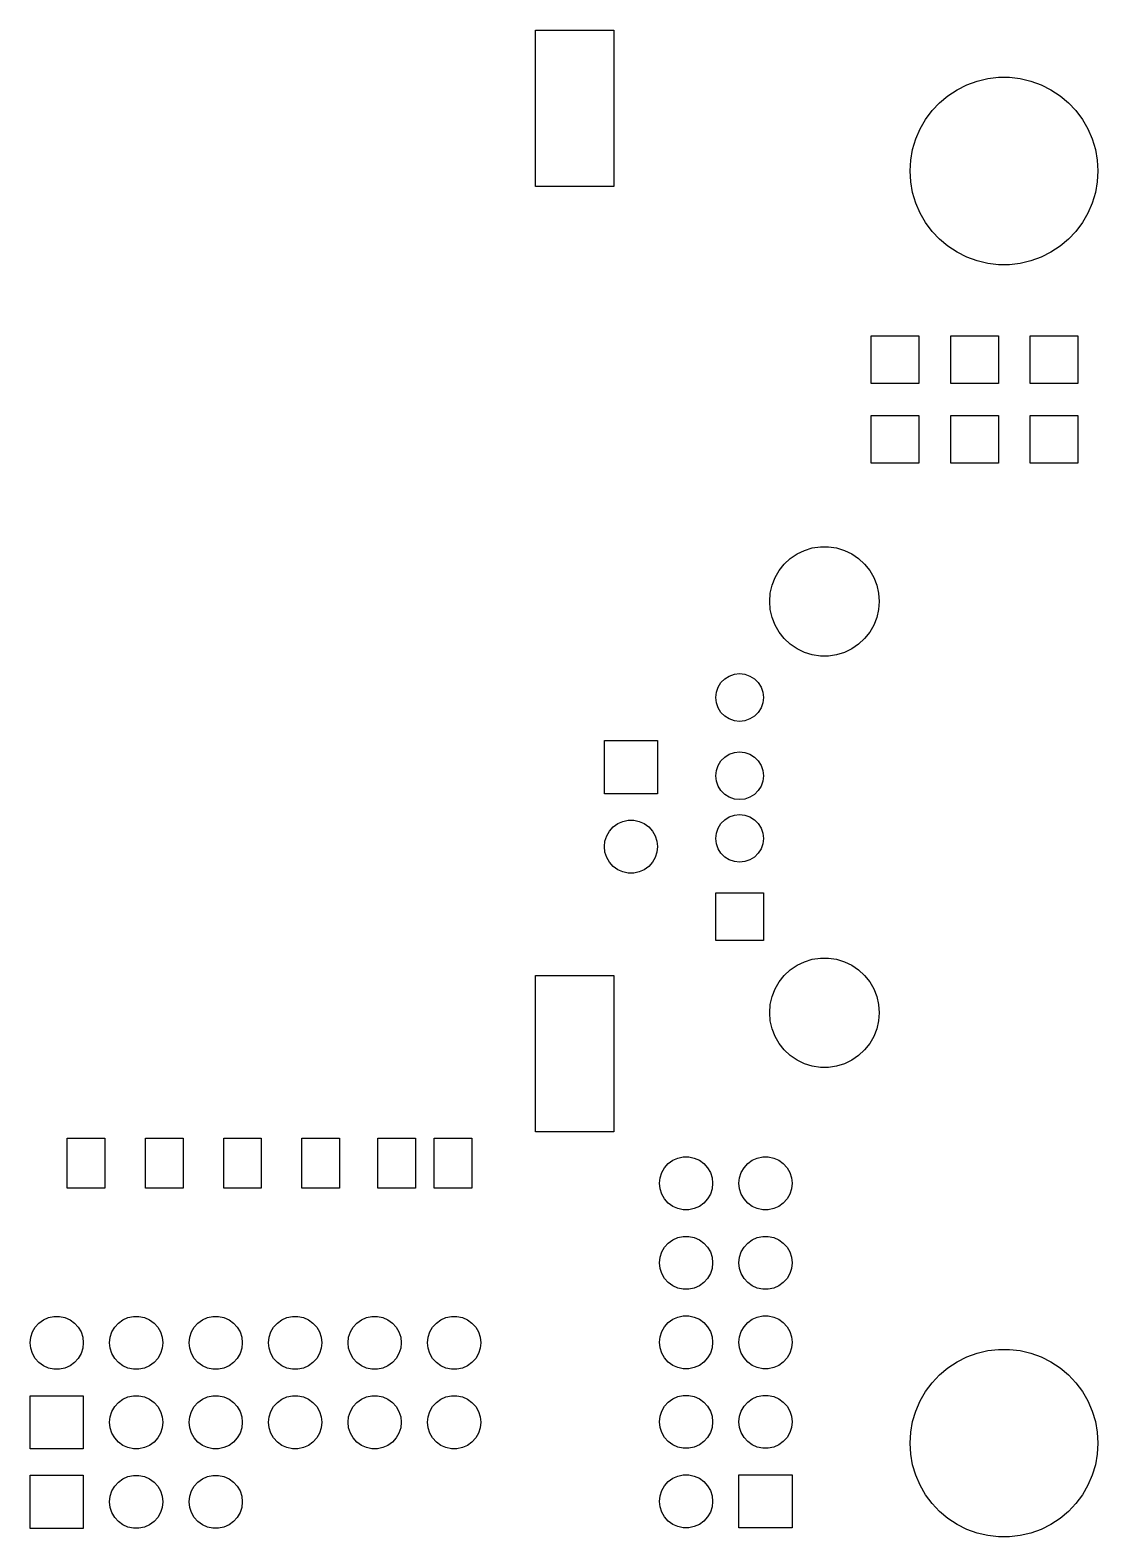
# Model space of a CAD drawing. Extents: x 0.28 to 2.92, y 0.28 to 2.18.
# Drawn here: x 1.575 to 2.918, y 0.282 to 2.177 of the extents above; entities that cross this region are included whole.
import ezdxf

# ---------------------------------------------------------------- set-up
doc = ezdxf.new("R2010")
doc.units = 0
doc.header["$MEASUREMENT"] = 0
doc.layers.add('BLACK', color=7, linetype='CONTINUOUS')

msp = doc.modelspace()

# ---------------------------------------------------------------- linework, layer by layer
at = {"layer": 'BLACK', "linetype": 'CONTINUOUS'}
for p, q in [((2.21066, 1.98031), (2.21066, 2.17717)), ((2.21066, 2.17717), (2.30909, 2.17717)), ((2.30909, 2.17717), (2.30909, 1.98031)), ((2.74094, 2.10229), (2.75322, 2.10845)), ((2.75322, 2.10845), (2.76613, 2.11315)), ((2.76613, 2.11315), (2.77949, 2.11632)), ((2.77949, 2.11632), (2.79313, 2.11791)), ((2.79313, 2.11791), (2.80687, 2.11791)), ((2.80687, 2.11791), (2.82051, 2.11632)), ((2.82051, 2.11632), (2.83387, 2.11315)), ((2.83387, 2.11315), (2.84678, 2.10845)), ((2.84678, 2.10845), (2.85906, 2.10229)), ((2.70952, 2.07592), (2.71895, 2.08591)), ((2.71895, 2.08591), (2.72947, 2.09474)), ((2.72947, 2.09474), (2.74094, 2.10229)), ((2.85906, 2.10229), (2.87053, 2.09474)), ((2.87053, 2.09474), (2.88105, 2.08591)), ((2.88105, 2.08591), (2.89048, 2.07592)), ((2.70132, 2.0649), (2.70952, 2.07592)), ((2.89048, 2.07592), (2.89868, 2.0649)), ((2.68901, 2.0404), (2.69445, 2.05301)), ((2.69445, 2.05301), (2.70132, 2.0649)), ((2.89868, 2.0649), (2.90555, 2.05301)), ((2.90555, 2.05301), (2.91099, 2.0404)), ((2.68507, 2.02724), (2.68901, 2.0404)), ((2.91099, 2.0404), (2.91493, 2.02724)), ((2.68189, 2), (2.68269, 2.01371)), ((2.68269, 2.01371), (2.68507, 2.02724)), ((2.91493, 2.02724), (2.91731, 2.01371)), ((2.91731, 2.01371), (2.91811, 2)), ((2.68269, 1.98629), (2.68189, 2)), ((2.91811, 2), (2.91731, 1.98629)), ((2.30909, 1.98031), (2.21066, 1.98031)), ((2.68507, 1.97276), (2.68269, 1.98629)), ((2.68901, 1.9596), (2.68507, 1.97276)), ((2.91493, 1.97276), (2.91099, 1.9596)), ((2.91731, 1.98629), (2.91493, 1.97276)), ((2.69445, 1.94699), (2.68901, 1.9596)), ((2.91099, 1.9596), (2.90555, 1.94699)), ((2.70132, 1.9351), (2.69445, 1.94699)), ((2.70952, 1.92408), (2.70132, 1.9351)), ((2.89868, 1.9351), (2.89048, 1.92408)), ((2.90555, 1.94699), (2.89868, 1.9351)), ((2.71895, 1.91409), (2.70952, 1.92408)), ((2.72947, 1.90526), (2.71895, 1.91409)), ((2.88105, 1.91409), (2.87053, 1.90526)), ((2.89048, 1.92408), (2.88105, 1.91409)), ((2.74094, 1.89771), (2.72947, 1.90526)), ((2.75322, 1.89155), (2.74094, 1.89771)), ((2.85906, 1.89771), (2.84678, 1.89155)), ((2.87053, 1.90526), (2.85906, 1.89771)), ((2.76613, 1.88685), (2.75322, 1.89155)), ((2.77949, 1.88368), (2.76613, 1.88685)), ((2.79313, 1.88209), (2.77949, 1.88368)), ((2.80687, 1.88209), (2.79313, 1.88209)), ((2.82051, 1.88368), (2.80687, 1.88209)), ((2.83387, 1.88685), (2.82051, 1.88368)), ((2.84678, 1.89155), (2.83387, 1.88685)), ((2.63299, 1.7326), (2.63299, 1.7926)), ((2.63299, 1.7926), (2.69299, 1.7926)), ((2.69299, 1.7926), (2.69299, 1.7326)), ((2.73299, 1.7326), (2.73299, 1.7926)), ((2.73299, 1.7926), (2.79299, 1.7926)), ((2.79299, 1.7926), (2.79299, 1.7326)), ((2.83299, 1.7326), (2.83299, 1.7926)), ((2.83299, 1.7926), (2.89299, 1.7926)), ((2.89299, 1.7926), (2.89299, 1.7326)), ((2.69299, 1.7326), (2.63299, 1.7326)), ((2.79299, 1.7326), (2.73299, 1.7326)), ((2.89299, 1.7326), (2.83299, 1.7326)), ((2.63299, 1.6326), (2.63299, 1.6926)), ((2.63299, 1.6926), (2.69299, 1.6926)), ((2.69299, 1.6926), (2.69299, 1.6326)), ((2.73299, 1.6326), (2.73299, 1.6926)), ((2.73299, 1.6926), (2.79299, 1.6926)), ((2.79299, 1.6926), (2.79299, 1.6326)), ((2.83299, 1.6326), (2.83299, 1.6926)), ((2.83299, 1.6926), (2.89299, 1.6926)), ((2.89299, 1.6926), (2.89299, 1.6326)), ((2.69299, 1.6326), (2.63299, 1.6326)), ((2.79299, 1.6326), (2.73299, 1.6326)), ((2.89299, 1.6326), (2.83299, 1.6326)), ((2.53116, 1.51253), (2.53967, 1.51833)), ((2.53967, 1.51833), (2.54894, 1.5228)), ((2.54894, 1.5228), (2.55878, 1.52583)), ((2.55878, 1.52583), (2.56897, 1.52737)), ((2.56897, 1.52737), (2.57926, 1.52737)), ((2.57926, 1.52737), (2.58945, 1.52583)), ((2.58945, 1.52583), (2.59929, 1.5228)), ((2.59929, 1.5228), (2.60856, 1.51833)), ((2.60856, 1.51833), (2.61707, 1.51253)), ((2.51204, 1.48856), (2.51719, 1.49747)), ((2.51719, 1.49747), (2.52361, 1.50552)), ((2.52361, 1.50552), (2.53116, 1.51253)), ((2.61707, 1.51253), (2.62462, 1.50552)), ((2.62462, 1.50552), (2.63104, 1.49747)), ((2.63104, 1.49747), (2.63619, 1.48856)), ((2.50599, 1.46893), (2.50828, 1.47897)), ((2.50828, 1.47897), (2.51204, 1.48856)), ((2.63619, 1.48856), (2.63995, 1.47897)), ((2.63995, 1.47897), (2.64224, 1.46893)), ((2.50522, 1.45866), (2.50599, 1.46893)), ((2.64224, 1.46893), (2.64301, 1.45866)), ((2.50599, 1.44839), (2.50522, 1.45866)), ((2.50828, 1.43835), (2.50599, 1.44839)), ((2.64224, 1.44839), (2.63995, 1.43835)), ((2.64301, 1.45866), (2.64224, 1.44839)), ((2.51204, 1.42877), (2.50828, 1.43835)), ((2.51719, 1.41985), (2.51204, 1.42877)), ((2.63619, 1.42877), (2.63104, 1.41985)), ((2.63995, 1.43835), (2.63619, 1.42877)), ((2.52361, 1.4118), (2.51719, 1.41985)), ((2.53116, 1.4048), (2.52361, 1.4118)), ((2.53967, 1.39899), (2.53116, 1.4048)), ((2.61707, 1.4048), (2.60856, 1.39899)), ((2.62462, 1.4118), (2.61707, 1.4048)), ((2.63104, 1.41985), (2.62462, 1.4118)), ((2.54894, 1.39453), (2.53967, 1.39899)), ((2.55878, 1.39149), (2.54894, 1.39453)), ((2.56897, 1.38996), (2.55878, 1.39149)), ((2.57926, 1.38996), (2.56897, 1.38996)), ((2.58945, 1.39149), (2.57926, 1.38996)), ((2.59929, 1.39453), (2.58945, 1.39149)), ((2.60856, 1.39899), (2.59929, 1.39453)), ((2.44872, 1.36125), (2.4544, 1.36482)), ((2.4544, 1.36482), (2.46075, 1.36704)), ((2.46075, 1.36704), (2.46742, 1.3678)), ((2.46742, 1.3678), (2.4741, 1.36704)), ((2.4741, 1.36704), (2.48044, 1.36482)), ((2.48044, 1.36482), (2.48613, 1.36125)), ((2.43817, 1.34447), (2.44039, 1.35081)), ((2.44039, 1.35081), (2.44397, 1.3565)), ((2.44397, 1.3565), (2.44872, 1.36125)), ((2.48613, 1.36125), (2.49088, 1.3565)), ((2.49088, 1.3565), (2.49445, 1.35081)), ((2.49445, 1.35081), (2.49667, 1.34447)), ((2.43742, 1.3378), (2.43817, 1.34447)), ((2.43817, 1.33112), (2.43742, 1.3378)), ((2.44039, 1.32478), (2.43817, 1.33112)), ((2.49667, 1.33112), (2.49445, 1.32478)), ((2.49667, 1.34447), (2.49742, 1.3378)), ((2.49742, 1.3378), (2.49667, 1.33112)), ((2.44397, 1.31909), (2.44039, 1.32478)), ((2.44872, 1.31434), (2.44397, 1.31909)), ((2.4544, 1.31077), (2.44872, 1.31434)), ((2.46075, 1.30855), (2.4544, 1.31077)), ((2.46742, 1.3078), (2.46075, 1.30855)), ((2.4741, 1.30855), (2.46742, 1.3078)), ((2.48044, 1.31077), (2.4741, 1.30855)), ((2.48613, 1.31434), (2.48044, 1.31077)), ((2.49088, 1.31909), (2.48613, 1.31434)), ((2.49445, 1.32478), (2.49088, 1.31909)), ((2.29724, 1.21673), (2.29724, 1.28366)), ((2.29724, 1.28366), (2.36417, 1.28366)), ((2.36417, 1.28366), (2.36417, 1.21673)), ((2.43817, 1.24605), (2.44039, 1.25239)), ((2.44039, 1.25239), (2.44397, 1.25807)), ((2.44397, 1.25807), (2.44872, 1.26283)), ((2.44872, 1.26283), (2.4544, 1.2664)), ((2.4544, 1.2664), (2.46075, 1.26862)), ((2.46075, 1.26862), (2.46742, 1.26937)), ((2.46742, 1.26937), (2.4741, 1.26862)), ((2.4741, 1.26862), (2.48044, 1.2664)), ((2.48044, 1.2664), (2.48613, 1.26283)), ((2.48613, 1.26283), (2.49088, 1.25807)), ((2.49088, 1.25807), (2.49445, 1.25239)), ((2.49445, 1.25239), (2.49667, 1.24605)), ((2.43742, 1.23937), (2.43817, 1.24605)), ((2.43817, 1.23269), (2.43742, 1.23937)), ((2.44039, 1.22635), (2.43817, 1.23269)), ((2.49667, 1.23269), (2.49445, 1.22635)), ((2.49667, 1.24605), (2.49742, 1.23937)), ((2.49742, 1.23937), (2.49667, 1.23269)), ((2.36417, 1.21673), (2.29724, 1.21673)), ((2.44397, 1.22067), (2.44039, 1.22635)), ((2.44872, 1.21592), (2.44397, 1.22067)), ((2.4544, 1.21234), (2.44872, 1.21592)), ((2.48613, 1.21592), (2.48044, 1.21234)), ((2.49088, 1.22067), (2.48613, 1.21592)), ((2.49445, 1.22635), (2.49088, 1.22067)), ((2.46075, 1.21012), (2.4544, 1.21234)), ((2.46742, 1.20937), (2.46075, 1.21012)), ((2.4741, 1.21012), (2.46742, 1.20937)), ((2.48044, 1.21234), (2.4741, 1.21012)), ((2.30364, 1.16987), (2.30832, 1.17507)), ((2.30832, 1.17507), (2.31398, 1.17918)), ((2.31398, 1.17918), (2.32037, 1.18202)), ((2.32037, 1.18202), (2.32721, 1.18348)), ((2.32721, 1.18348), (2.33421, 1.18348)), ((2.33421, 1.18348), (2.34105, 1.18202)), ((2.34105, 1.18202), (2.34744, 1.17918)), ((2.34744, 1.17918), (2.3531, 1.17507)), ((2.3531, 1.17507), (2.35778, 1.16987)), ((2.44039, 1.17365), (2.44397, 1.17933)), ((2.44397, 1.17933), (2.44872, 1.18408)), ((2.44872, 1.18408), (2.4544, 1.18766)), ((2.4544, 1.18766), (2.46075, 1.18988)), ((2.46075, 1.18988), (2.46742, 1.19063)), ((2.46742, 1.19063), (2.4741, 1.18988)), ((2.4741, 1.18988), (2.48044, 1.18766)), ((2.48044, 1.18766), (2.48613, 1.18408)), ((2.48613, 1.18408), (2.49088, 1.17933)), ((2.49088, 1.17933), (2.49445, 1.17365)), ((2.29724, 1.1502), (2.29798, 1.15715)), ((2.29798, 1.15715), (2.30014, 1.16381)), ((2.30014, 1.16381), (2.30364, 1.16987)), ((2.35778, 1.16987), (2.36128, 1.16381)), ((2.36128, 1.16381), (2.36344, 1.15715)), ((2.36344, 1.15715), (2.36417, 1.1502)), ((2.43742, 1.16063), (2.43817, 1.16731)), ((2.43817, 1.15395), (2.43742, 1.16063)), ((2.43817, 1.16731), (2.44039, 1.17365)), ((2.49445, 1.17365), (2.49667, 1.16731)), ((2.49667, 1.16731), (2.49742, 1.16063)), ((2.49742, 1.16063), (2.49667, 1.15395)), ((2.29798, 1.14324), (2.29724, 1.1502)), ((2.30014, 1.13659), (2.29798, 1.14324)), ((2.36344, 1.14324), (2.36128, 1.13659)), ((2.36417, 1.1502), (2.36344, 1.14324)), ((2.44039, 1.14761), (2.43817, 1.15395)), ((2.44397, 1.14193), (2.44039, 1.14761)), ((2.44872, 1.13718), (2.44397, 1.14193)), ((2.4544, 1.1336), (2.44872, 1.13718)), ((2.48613, 1.13718), (2.48044, 1.1336)), ((2.49088, 1.14193), (2.48613, 1.13718)), ((2.49445, 1.14761), (2.49088, 1.14193)), ((2.49667, 1.15395), (2.49445, 1.14761)), ((2.30364, 1.13053), (2.30014, 1.13659)), ((2.30832, 1.12533), (2.30364, 1.13053)), ((2.31398, 1.12122), (2.30832, 1.12533)), ((2.32037, 1.11837), (2.31398, 1.12122)), ((2.32721, 1.11692), (2.32037, 1.11837)), ((2.34105, 1.11837), (2.33421, 1.11692)), ((2.34744, 1.12122), (2.34105, 1.11837)), ((2.3531, 1.12533), (2.34744, 1.12122)), ((2.35778, 1.13053), (2.3531, 1.12533)), ((2.36128, 1.13659), (2.35778, 1.13053)), ((2.46075, 1.13138), (2.4544, 1.1336)), ((2.46742, 1.13063), (2.46075, 1.13138)), ((2.4741, 1.13138), (2.46742, 1.13063)), ((2.48044, 1.1336), (2.4741, 1.13138)), ((2.33421, 1.11692), (2.32721, 1.11692)), ((2.43742, 1.0322), (2.43742, 1.0922)), ((2.43742, 1.0922), (2.49742, 1.0922)), ((2.49742, 1.0922), (2.49742, 1.0322)), ((2.49742, 1.0322), (2.43742, 1.0322)), ((2.53967, 1.00101), (2.54894, 1.00547)), ((2.54894, 1.00547), (2.55878, 1.00851)), ((2.55878, 1.00851), (2.56897, 1.01004)), ((2.56897, 1.01004), (2.57926, 1.01004)), ((2.57926, 1.01004), (2.58945, 1.00851)), ((2.58945, 1.00851), (2.59929, 1.00547)), ((2.59929, 1.00547), (2.60856, 1.00101)), ((2.21066, 0.791339), (2.21066, 0.988189)), ((2.21066, 0.988189), (2.30909, 0.988189)), ((2.30909, 0.988189), (2.30909, 0.791339)), ((2.51719, 0.98015), (2.52361, 0.988201)), ((2.52361, 0.988201), (2.53116, 0.995205)), ((2.53116, 0.995205), (2.53967, 1.00101)), ((2.60856, 1.00101), (2.61707, 0.995205)), ((2.61707, 0.995205), (2.62462, 0.988201)), ((2.62462, 0.988201), (2.63104, 0.98015)), ((2.50828, 0.961647), (2.51204, 0.971232)), ((2.51204, 0.971232), (2.51719, 0.98015)), ((2.63104, 0.98015), (2.63619, 0.971232)), ((2.63619, 0.971232), (2.63995, 0.961647)), ((2.50522, 0.941339), (2.50599, 0.951607)), ((2.50599, 0.951607), (2.50828, 0.961647)), ((2.63995, 0.961647), (2.64224, 0.951607)), ((2.64224, 0.951607), (2.64301, 0.941339)), ((2.50599, 0.93107), (2.50522, 0.941339)), ((2.50828, 0.921031), (2.50599, 0.93107)), ((2.64224, 0.93107), (2.63995, 0.921031)), ((2.64301, 0.941339), (2.64224, 0.93107)), ((2.51204, 0.911445), (2.50828, 0.921031)), ((2.51719, 0.902527), (2.51204, 0.911445)), ((2.63619, 0.911445), (2.63104, 0.902527)), ((2.63995, 0.921031), (2.63619, 0.911445)), ((2.52361, 0.894476), (2.51719, 0.902527)), ((2.53116, 0.887472), (2.52361, 0.894476)), ((2.62462, 0.894476), (2.61707, 0.887472)), ((2.63104, 0.902527), (2.62462, 0.894476)), ((2.53967, 0.881672), (2.53116, 0.887472)), ((2.54894, 0.877204), (2.53967, 0.881672)), ((2.55878, 0.874168), (2.54894, 0.877204)), ((2.56897, 0.872634), (2.55878, 0.874168)), ((2.57926, 0.872634), (2.56897, 0.872634)), ((2.58945, 0.874168), (2.57926, 0.872634)), ((2.59929, 0.877204), (2.58945, 0.874168)), ((2.60856, 0.881672), (2.59929, 0.877204)), ((2.61707, 0.887472), (2.60856, 0.881672)), ((1.62149, 0.720472), (1.62149, 0.783465)), ((1.62149, 0.783465), (1.66873, 0.783465)), ((1.66873, 0.783465), (1.66873, 0.720472)), ((1.71992, 0.720472), (1.71992, 0.783465)), ((1.71992, 0.783465), (1.76716, 0.783465)), ((1.76716, 0.783465), (1.76716, 0.720472)), ((1.81834, 0.720472), (1.81834, 0.783465)), ((1.81834, 0.783465), (1.86558, 0.783465)), ((1.86558, 0.783465), (1.86558, 0.720472)), ((1.91677, 0.720472), (1.91677, 0.783465)), ((1.91677, 0.783465), (1.96401, 0.783465)), ((1.96401, 0.783465), (1.96401, 0.720472)), ((2.01244, 0.720472), (2.01244, 0.783465)), ((2.01244, 0.783465), (2.05968, 0.783465)), ((2.05968, 0.783465), (2.05968, 0.720472)), ((2.0833, 0.720472), (2.0833, 0.783465)), ((2.0833, 0.783465), (2.13055, 0.783465)), ((2.13055, 0.783465), (2.13055, 0.720472)), ((2.30909, 0.791339), (2.21066, 0.791339)), ((2.38327, 0.755753), (2.38966, 0.758598)), ((2.38966, 0.758598), (2.3965, 0.760053)), ((2.3965, 0.760053), (2.4035, 0.760053)), ((2.4035, 0.760053), (2.41034, 0.758598)), ((2.41034, 0.758598), (2.41673, 0.755753)), ((2.48327, 0.755753), (2.48966, 0.758598)), ((2.48966, 0.758598), (2.4965, 0.760053)), ((2.4965, 0.760053), (2.5035, 0.760053)), ((2.5035, 0.760053), (2.51034, 0.758598)), ((2.51034, 0.758598), (2.51673, 0.755753)), ((2.36727, 0.733729), (2.36943, 0.740383)), ((2.36943, 0.740383), (2.37293, 0.746442)), ((2.37293, 0.746442), (2.37761, 0.751641)), ((2.37761, 0.751641), (2.38327, 0.755753)), ((2.41673, 0.755753), (2.42239, 0.751641)), ((2.42239, 0.751641), (2.42707, 0.746442)), ((2.42707, 0.746442), (2.43057, 0.740383)), ((2.43057, 0.740383), (2.43273, 0.733729)), ((2.46727, 0.733729), (2.46943, 0.740383)), ((2.46943, 0.740383), (2.47293, 0.746442)), ((2.47293, 0.746442), (2.47761, 0.751641)), ((2.47761, 0.751641), (2.48327, 0.755753)), ((2.51673, 0.755753), (2.52239, 0.751641)), ((2.52239, 0.751641), (2.52707, 0.746442)), ((2.52707, 0.746442), (2.53057, 0.740383)), ((2.53057, 0.740383), (2.53273, 0.733729)), ((1.66873, 0.720472), (1.62149, 0.720472)), ((1.76716, 0.720472), (1.71992, 0.720472)), ((1.86558, 0.720472), (1.81834, 0.720472)), ((1.96401, 0.720472), (1.91677, 0.720472)), ((2.05968, 0.720472), (2.01244, 0.720472)), ((2.13055, 0.720472), (2.0833, 0.720472)), ((2.36654, 0.726772), (2.36727, 0.733729)), ((2.36727, 0.719814), (2.36654, 0.726772)), ((2.43273, 0.733729), (2.43346, 0.726772)), ((2.43346, 0.726772), (2.43273, 0.719814)), ((2.46654, 0.726772), (2.46727, 0.733729)), ((2.46727, 0.719814), (2.46654, 0.726772)), ((2.53273, 0.733729), (2.53346, 0.726772)), ((2.53346, 0.726772), (2.53273, 0.719814)), ((2.36943, 0.71316), (2.36727, 0.719814)), ((2.37293, 0.707102), (2.36943, 0.71316)), ((2.37761, 0.701903), (2.37293, 0.707102)), ((2.38327, 0.69779), (2.37761, 0.701903)), ((2.42239, 0.701903), (2.41673, 0.69779)), ((2.42707, 0.707102), (2.42239, 0.701903)), ((2.43057, 0.71316), (2.42707, 0.707102)), ((2.43273, 0.719814), (2.43057, 0.71316)), ((2.46943, 0.71316), (2.46727, 0.719814)), ((2.47293, 0.707102), (2.46943, 0.71316)), ((2.47761, 0.701903), (2.47293, 0.707102)), ((2.48327, 0.69779), (2.47761, 0.701903)), ((2.52239, 0.701903), (2.51673, 0.69779)), ((2.52707, 0.707102), (2.52239, 0.701903)), ((2.53057, 0.71316), (2.52707, 0.707102)), ((2.53273, 0.719814), (2.53057, 0.71316)), ((2.38966, 0.694945), (2.38327, 0.69779)), ((2.3965, 0.69349), (2.38966, 0.694945)), ((2.4035, 0.69349), (2.3965, 0.69349)), ((2.41034, 0.694945), (2.4035, 0.69349)), ((2.41673, 0.69779), (2.41034, 0.694945)), ((2.48966, 0.694945), (2.48327, 0.69779)), ((2.4965, 0.69349), (2.48966, 0.694945)), ((2.5035, 0.69349), (2.4965, 0.69349)), ((2.51034, 0.694945), (2.5035, 0.69349)), ((2.51673, 0.69779), (2.51034, 0.694945)), ((2.36943, 0.640383), (2.37293, 0.646442)), ((2.37293, 0.646442), (2.37761, 0.651641)), ((2.37761, 0.651641), (2.38327, 0.655753)), ((2.38327, 0.655753), (2.38966, 0.658598)), ((2.38966, 0.658598), (2.3965, 0.660053)), ((2.3965, 0.660053), (2.4035, 0.660053)), ((2.4035, 0.660053), (2.41034, 0.658598)), ((2.41034, 0.658598), (2.41673, 0.655753)), ((2.41673, 0.655753), (2.42239, 0.651641)), ((2.42239, 0.651641), (2.42707, 0.646442)), ((2.42707, 0.646442), (2.43057, 0.640383)), ((2.46943, 0.640383), (2.47293, 0.646442)), ((2.47293, 0.646442), (2.47761, 0.651641)), ((2.47761, 0.651641), (2.48327, 0.655753)), ((2.48327, 0.655753), (2.48966, 0.658598)), ((2.48966, 0.658598), (2.4965, 0.660053)), ((2.4965, 0.660053), (2.5035, 0.660053)), ((2.5035, 0.660053), (2.51034, 0.658598)), ((2.51034, 0.658598), (2.51673, 0.655753)), ((2.51673, 0.655753), (2.52239, 0.651641)), ((2.52239, 0.651641), (2.52707, 0.646442)), ((2.52707, 0.646442), (2.53057, 0.640383)), ((2.36654, 0.626772), (2.36727, 0.633729)), ((2.36727, 0.619814), (2.36654, 0.626772)), ((2.36727, 0.633729), (2.36943, 0.640383)), ((2.43057, 0.640383), (2.43273, 0.633729)), ((2.43273, 0.633729), (2.43346, 0.626772)), ((2.43346, 0.626772), (2.43273, 0.619814)), ((2.46654, 0.626772), (2.46727, 0.633729)), ((2.46727, 0.619814), (2.46654, 0.626772)), ((2.46727, 0.633729), (2.46943, 0.640383)), ((2.53057, 0.640383), (2.53273, 0.633729)), ((2.53273, 0.633729), (2.53346, 0.626772)), ((2.53346, 0.626772), (2.53273, 0.619814)), ((2.36943, 0.61316), (2.36727, 0.619814)), ((2.37293, 0.607102), (2.36943, 0.61316)), ((2.37761, 0.601903), (2.37293, 0.607102)), ((2.42707, 0.607102), (2.42239, 0.601903)), ((2.43057, 0.61316), (2.42707, 0.607102)), ((2.43273, 0.619814), (2.43057, 0.61316)), ((2.46943, 0.61316), (2.46727, 0.619814)), ((2.47293, 0.607102), (2.46943, 0.61316)), ((2.47761, 0.601903), (2.47293, 0.607102)), ((2.52707, 0.607102), (2.52239, 0.601903)), ((2.53057, 0.61316), (2.52707, 0.607102)), ((2.53273, 0.619814), (2.53057, 0.61316)), ((2.38327, 0.59779), (2.37761, 0.601903)), ((2.38966, 0.594945), (2.38327, 0.59779)), ((2.3965, 0.59349), (2.38966, 0.594945)), ((2.4035, 0.59349), (2.3965, 0.59349)), ((2.41034, 0.594945), (2.4035, 0.59349)), ((2.41673, 0.59779), (2.41034, 0.594945)), ((2.42239, 0.601903), (2.41673, 0.59779)), ((2.48327, 0.59779), (2.47761, 0.601903)), ((2.48966, 0.594945), (2.48327, 0.59779)), ((2.4965, 0.59349), (2.48966, 0.594945)), ((2.5035, 0.59349), (2.4965, 0.59349)), ((2.51034, 0.594945), (2.5035, 0.59349)), ((2.51673, 0.59779), (2.51034, 0.594945)), ((2.52239, 0.601903), (2.51673, 0.59779)), ((1.58119, 0.545851), (1.58588, 0.55105)), ((1.58588, 0.55105), (1.59154, 0.555162)), ((1.59154, 0.555162), (1.59793, 0.558008)), ((1.59793, 0.558008), (1.60477, 0.559462)), ((1.60477, 0.559462), (1.61177, 0.559462)), ((1.61177, 0.559462), (1.61861, 0.558008)), ((1.61861, 0.558008), (1.625, 0.555162)), ((1.625, 0.555162), (1.63066, 0.55105)), ((1.63066, 0.55105), (1.63534, 0.545851)), ((1.68119, 0.545851), (1.68588, 0.55105)), ((1.68588, 0.55105), (1.69154, 0.555162)), ((1.69154, 0.555162), (1.69793, 0.558008)), ((1.69793, 0.558008), (1.70477, 0.559462)), ((1.70477, 0.559462), (1.71177, 0.559462)), ((1.71177, 0.559462), (1.71861, 0.558008)), ((1.71861, 0.558008), (1.725, 0.555162)), ((1.725, 0.555162), (1.73066, 0.55105)), ((1.73066, 0.55105), (1.73534, 0.545851)), ((1.78119, 0.545851), (1.78588, 0.55105)), ((1.78588, 0.55105), (1.79154, 0.555162)), ((1.79154, 0.555162), (1.79793, 0.558008)), ((1.79793, 0.558008), (1.80477, 0.559462)), ((1.80477, 0.559462), (1.81177, 0.559462)), ((1.81177, 0.559462), (1.81861, 0.558008)), ((1.81861, 0.558008), (1.825, 0.555162)), ((1.825, 0.555162), (1.83066, 0.55105)), ((1.83066, 0.55105), (1.83534, 0.545851)), ((1.88119, 0.545851), (1.88588, 0.55105)), ((1.88588, 0.55105), (1.89154, 0.555162)), ((1.89154, 0.555162), (1.89793, 0.558008)), ((1.89793, 0.558008), (1.90477, 0.559462)), ((1.90477, 0.559462), (1.91177, 0.559462)), ((1.91177, 0.559462), (1.91861, 0.558008)), ((1.91861, 0.558008), (1.925, 0.555162)), ((1.925, 0.555162), (1.93066, 0.55105)), ((1.93066, 0.55105), (1.93534, 0.545851)), ((1.98119, 0.545851), (1.98588, 0.55105)), ((1.98588, 0.55105), (1.99154, 0.555162)), ((1.99154, 0.555162), (1.99793, 0.558008)), ((1.99793, 0.558008), (2.00477, 0.559462)), ((2.00477, 0.559462), (2.01177, 0.559462)), ((2.01177, 0.559462), (2.01861, 0.558008)), ((2.01861, 0.558008), (2.025, 0.555162)), ((2.025, 0.555162), (2.03066, 0.55105)), ((2.03066, 0.55105), (2.03534, 0.545851)), ((2.08119, 0.545851), (2.08588, 0.55105)), ((2.08588, 0.55105), (2.09154, 0.555162)), ((2.09154, 0.555162), (2.09793, 0.558008)), ((2.09793, 0.558008), (2.10477, 0.559462)), ((2.10477, 0.559462), (2.11177, 0.559462)), ((2.11177, 0.559462), (2.11861, 0.558008)), ((2.11861, 0.558008), (2.125, 0.555162)), ((2.125, 0.555162), (2.13066, 0.55105)), ((2.13066, 0.55105), (2.13534, 0.545851)), ((2.37293, 0.546442), (2.37761, 0.551641)), ((2.37761, 0.551641), (2.38327, 0.555753)), ((2.38327, 0.555753), (2.38966, 0.558598)), ((2.38966, 0.558598), (2.3965, 0.560053)), ((2.3965, 0.560053), (2.4035, 0.560053)), ((2.4035, 0.560053), (2.41034, 0.558598)), ((2.41034, 0.558598), (2.41673, 0.555753)), ((2.41673, 0.555753), (2.42239, 0.551641)), ((2.42239, 0.551641), (2.42707, 0.546442)), ((2.47293, 0.546442), (2.47761, 0.551641)), ((2.47761, 0.551641), (2.48327, 0.555753)), ((2.48327, 0.555753), (2.48966, 0.558598)), ((2.48966, 0.558598), (2.4965, 0.560053)), ((2.4965, 0.560053), (2.5035, 0.560053)), ((2.5035, 0.560053), (2.51034, 0.558598)), ((2.51034, 0.558598), (2.51673, 0.555753)), ((2.51673, 0.555753), (2.52239, 0.551641)), ((2.52239, 0.551641), (2.52707, 0.546442)), ((1.5748, 0.526181), (1.57553, 0.533139)), ((1.57553, 0.533139), (1.5777, 0.539792)), ((1.5777, 0.539792), (1.58119, 0.545851)), ((1.63534, 0.545851), (1.63884, 0.539792)), ((1.63884, 0.539792), (1.641, 0.533139)), ((1.641, 0.533139), (1.64173, 0.526181)), ((1.6748, 0.526181), (1.67553, 0.533139)), ((1.67553, 0.533139), (1.6777, 0.539792)), ((1.6777, 0.539792), (1.68119, 0.545851)), ((1.73534, 0.545851), (1.73884, 0.539792)), ((1.73884, 0.539792), (1.741, 0.533139)), ((1.741, 0.533139), (1.74173, 0.526181)), ((1.7748, 0.526181), (1.77553, 0.533139)), ((1.77553, 0.533139), (1.7777, 0.539792)), ((1.7777, 0.539792), (1.78119, 0.545851)), ((1.83534, 0.545851), (1.83884, 0.539792)), ((1.83884, 0.539792), (1.841, 0.533139)), ((1.841, 0.533139), (1.84173, 0.526181)), ((1.8748, 0.526181), (1.87553, 0.533139)), ((1.87553, 0.533139), (1.8777, 0.539792)), ((1.8777, 0.539792), (1.88119, 0.545851)), ((1.93534, 0.545851), (1.93884, 0.539792)), ((1.93884, 0.539792), (1.941, 0.533139)), ((1.941, 0.533139), (1.94173, 0.526181)), ((1.9748, 0.526181), (1.97553, 0.533139)), ((1.97553, 0.533139), (1.9777, 0.539792)), ((1.9777, 0.539792), (1.98119, 0.545851)), ((2.03534, 0.545851), (2.03884, 0.539792)), ((2.03884, 0.539792), (2.041, 0.533139)), ((2.041, 0.533139), (2.04173, 0.526181)), ((2.0748, 0.526181), (2.07553, 0.533139)), ((2.07553, 0.533139), (2.0777, 0.539792)), ((2.0777, 0.539792), (2.08119, 0.545851)), ((2.13534, 0.545851), (2.13884, 0.539792)), ((2.13884, 0.539792), (2.141, 0.533139)), ((2.141, 0.533139), (2.14173, 0.526181)), ((2.36654, 0.526772), (2.36727, 0.533729)), ((2.36727, 0.533729), (2.36943, 0.540383)), ((2.36943, 0.540383), (2.37293, 0.546442)), ((2.42707, 0.546442), (2.43057, 0.540383)), ((2.43057, 0.540383), (2.43273, 0.533729)), ((2.43273, 0.533729), (2.43346, 0.526772)), ((2.46654, 0.526772), (2.46727, 0.533729)), ((2.46727, 0.533729), (2.46943, 0.540383)), ((2.46943, 0.540383), (2.47293, 0.546442)), ((2.52707, 0.546442), (2.53057, 0.540383)), ((2.53057, 0.540383), (2.53273, 0.533729)), ((2.53273, 0.533729), (2.53346, 0.526772)), ((1.57553, 0.519223), (1.5748, 0.526181)), ((1.5777, 0.51257), (1.57553, 0.519223)), ((1.58119, 0.506511), (1.5777, 0.51257)), ((1.63884, 0.51257), (1.63534, 0.506511)), ((1.641, 0.519223), (1.63884, 0.51257)), ((1.64173, 0.526181), (1.641, 0.519223)), ((1.67553, 0.519223), (1.6748, 0.526181)), ((1.6777, 0.51257), (1.67553, 0.519223)), ((1.68119, 0.506511), (1.6777, 0.51257)), ((1.73884, 0.51257), (1.73534, 0.506511)), ((1.741, 0.519223), (1.73884, 0.51257)), ((1.74173, 0.526181), (1.741, 0.519223)), ((1.77553, 0.519223), (1.7748, 0.526181)), ((1.7777, 0.51257), (1.77553, 0.519223)), ((1.78119, 0.506511), (1.7777, 0.51257)), ((1.83884, 0.51257), (1.83534, 0.506511)), ((1.841, 0.519223), (1.83884, 0.51257)), ((1.84173, 0.526181), (1.841, 0.519223)), ((1.87553, 0.519223), (1.8748, 0.526181)), ((1.8777, 0.51257), (1.87553, 0.519223)), ((1.88119, 0.506511), (1.8777, 0.51257)), ((1.93884, 0.51257), (1.93534, 0.506511)), ((1.941, 0.519223), (1.93884, 0.51257)), ((1.94173, 0.526181), (1.941, 0.519223)), ((1.97553, 0.519223), (1.9748, 0.526181)), ((1.9777, 0.51257), (1.97553, 0.519223)), ((1.98119, 0.506511), (1.9777, 0.51257)), ((2.03884, 0.51257), (2.03534, 0.506511)), ((2.041, 0.519223), (2.03884, 0.51257)), ((2.04173, 0.526181), (2.041, 0.519223)), ((2.07553, 0.519223), (2.0748, 0.526181)), ((2.0777, 0.51257), (2.07553, 0.519223)), ((2.08119, 0.506511), (2.0777, 0.51257)), ((2.13884, 0.51257), (2.13534, 0.506511)), ((2.141, 0.519223), (2.13884, 0.51257)), ((2.14173, 0.526181), (2.141, 0.519223)), ((2.36727, 0.519814), (2.36654, 0.526772)), ((2.36943, 0.51316), (2.36727, 0.519814)), ((2.37293, 0.507102), (2.36943, 0.51316)), ((2.43057, 0.51316), (2.42707, 0.507102)), ((2.43273, 0.519814), (2.43057, 0.51316)), ((2.43346, 0.526772), (2.43273, 0.519814)), ((2.46727, 0.519814), (2.46654, 0.526772)), ((2.46943, 0.51316), (2.46727, 0.519814)), ((2.47293, 0.507102), (2.46943, 0.51316)), ((2.53057, 0.51316), (2.52707, 0.507102)), ((2.53273, 0.519814), (2.53057, 0.51316)), ((2.53346, 0.526772), (2.53273, 0.519814)), ((2.75322, 0.508451), (2.76613, 0.513148)), ((2.76613, 0.513148), (2.77949, 0.516316)), ((2.77949, 0.516316), (2.79313, 0.51791)), ((2.79313, 0.51791), (2.80687, 0.51791)), ((2.80687, 0.51791), (2.82051, 0.516316)), ((2.82051, 0.516316), (2.83387, 0.513148)), ((2.83387, 0.513148), (2.84678, 0.508451)), ((1.58588, 0.501312), (1.58119, 0.506511)), ((1.59154, 0.4972), (1.58588, 0.501312)), ((1.59793, 0.494354), (1.59154, 0.4972)), ((1.60477, 0.4929), (1.59793, 0.494354)), ((1.61177, 0.4929), (1.60477, 0.4929)), ((1.61861, 0.494354), (1.61177, 0.4929)), ((1.625, 0.4972), (1.61861, 0.494354)), ((1.63066, 0.501312), (1.625, 0.4972)), ((1.63534, 0.506511), (1.63066, 0.501312)), ((1.68588, 0.501312), (1.68119, 0.506511)), ((1.69154, 0.4972), (1.68588, 0.501312)), ((1.69793, 0.494354), (1.69154, 0.4972)), ((1.70477, 0.4929), (1.69793, 0.494354)), ((1.71177, 0.4929), (1.70477, 0.4929)), ((1.71861, 0.494354), (1.71177, 0.4929)), ((1.725, 0.4972), (1.71861, 0.494354)), ((1.73066, 0.501312), (1.725, 0.4972)), ((1.73534, 0.506511), (1.73066, 0.501312)), ((1.78588, 0.501312), (1.78119, 0.506511)), ((1.79154, 0.4972), (1.78588, 0.501312)), ((1.79793, 0.494354), (1.79154, 0.4972)), ((1.80477, 0.4929), (1.79793, 0.494354)), ((1.81177, 0.4929), (1.80477, 0.4929)), ((1.81861, 0.494354), (1.81177, 0.4929)), ((1.825, 0.4972), (1.81861, 0.494354)), ((1.83066, 0.501312), (1.825, 0.4972)), ((1.83534, 0.506511), (1.83066, 0.501312)), ((1.88588, 0.501312), (1.88119, 0.506511)), ((1.89154, 0.4972), (1.88588, 0.501312)), ((1.89793, 0.494354), (1.89154, 0.4972)), ((1.90477, 0.4929), (1.89793, 0.494354)), ((1.91177, 0.4929), (1.90477, 0.4929)), ((1.91861, 0.494354), (1.91177, 0.4929)), ((1.925, 0.4972), (1.91861, 0.494354)), ((1.93066, 0.501312), (1.925, 0.4972)), ((1.93534, 0.506511), (1.93066, 0.501312)), ((1.98588, 0.501312), (1.98119, 0.506511)), ((1.99154, 0.4972), (1.98588, 0.501312)), ((1.99793, 0.494354), (1.99154, 0.4972)), ((2.00477, 0.4929), (1.99793, 0.494354)), ((2.01177, 0.4929), (2.00477, 0.4929)), ((2.01861, 0.494354), (2.01177, 0.4929)), ((2.025, 0.4972), (2.01861, 0.494354)), ((2.03066, 0.501312), (2.025, 0.4972)), ((2.03534, 0.506511), (2.03066, 0.501312)), ((2.08588, 0.501312), (2.08119, 0.506511)), ((2.09154, 0.4972), (2.08588, 0.501312)), ((2.09793, 0.494354), (2.09154, 0.4972)), ((2.10477, 0.4929), (2.09793, 0.494354)), ((2.11177, 0.4929), (2.10477, 0.4929)), ((2.11861, 0.494354), (2.11177, 0.4929)), ((2.125, 0.4972), (2.11861, 0.494354)), ((2.13066, 0.501312), (2.125, 0.4972)), ((2.13534, 0.506511), (2.13066, 0.501312)), ((2.37761, 0.501903), (2.37293, 0.507102)), ((2.38327, 0.49779), (2.37761, 0.501903)), ((2.38966, 0.494945), (2.38327, 0.49779)), ((2.3965, 0.49349), (2.38966, 0.494945)), ((2.4035, 0.49349), (2.3965, 0.49349)), ((2.41034, 0.494945), (2.4035, 0.49349)), ((2.41673, 0.49779), (2.41034, 0.494945)), ((2.42239, 0.501903), (2.41673, 0.49779)), ((2.42707, 0.507102), (2.42239, 0.501903)), ((2.47761, 0.501903), (2.47293, 0.507102)), ((2.48327, 0.49779), (2.47761, 0.501903)), ((2.48966, 0.494945), (2.48327, 0.49779)), ((2.4965, 0.49349), (2.48966, 0.494945)), ((2.5035, 0.49349), (2.4965, 0.49349)), ((2.51034, 0.494945), (2.5035, 0.49349)), ((2.51673, 0.49779), (2.51034, 0.494945)), ((2.52239, 0.501903), (2.51673, 0.49779)), ((2.52707, 0.507102), (2.52239, 0.501903)), ((2.71895, 0.48591), (2.72947, 0.494739)), ((2.72947, 0.494739), (2.74094, 0.502286)), ((2.74094, 0.502286), (2.75322, 0.508451)), ((2.84678, 0.508451), (2.85906, 0.502286)), ((2.85906, 0.502286), (2.87053, 0.494739)), ((2.87053, 0.494739), (2.88105, 0.48591)), ((2.70132, 0.464903), (2.70952, 0.47592)), ((2.70952, 0.47592), (2.71895, 0.48591)), ((2.88105, 0.48591), (2.89048, 0.47592)), ((2.89048, 0.47592), (2.89868, 0.464903)), ((1.5748, 0.392717), (1.5748, 0.459646)), ((1.5748, 0.459646), (1.64173, 0.459646)), ((1.64173, 0.459646), (1.64173, 0.392717)), ((1.68588, 0.45105), (1.69154, 0.455162)), ((1.69154, 0.455162), (1.69793, 0.458008)), ((1.69793, 0.458008), (1.70477, 0.459462)), ((1.70477, 0.459462), (1.71177, 0.459462)), ((1.71177, 0.459462), (1.71861, 0.458008)), ((1.71861, 0.458008), (1.725, 0.455162)), ((1.725, 0.455162), (1.73066, 0.45105)), ((1.78588, 0.45105), (1.79154, 0.455162)), ((1.79154, 0.455162), (1.79793, 0.458008)), ((1.79793, 0.458008), (1.80477, 0.459462)), ((1.80477, 0.459462), (1.81177, 0.459462)), ((1.81177, 0.459462), (1.81861, 0.458008)), ((1.81861, 0.458008), (1.825, 0.455162)), ((1.825, 0.455162), (1.83066, 0.45105)), ((1.88588, 0.45105), (1.89154, 0.455162)), ((1.89154, 0.455162), (1.89793, 0.458008)), ((1.89793, 0.458008), (1.90477, 0.459462)), ((1.90477, 0.459462), (1.91177, 0.459462)), ((1.91177, 0.459462), (1.91861, 0.458008)), ((1.91861, 0.458008), (1.925, 0.455162)), ((1.925, 0.455162), (1.93066, 0.45105)), ((1.98588, 0.45105), (1.99154, 0.455162)), ((1.99154, 0.455162), (1.99793, 0.458008)), ((1.99793, 0.458008), (2.00477, 0.459462)), ((2.00477, 0.459462), (2.01177, 0.459462)), ((2.01177, 0.459462), (2.01861, 0.458008)), ((2.01861, 0.458008), (2.025, 0.455162)), ((2.025, 0.455162), (2.03066, 0.45105)), ((2.08588, 0.45105), (2.09154, 0.455162)), ((2.09154, 0.455162), (2.09793, 0.458008)), ((2.09793, 0.458008), (2.10477, 0.459462)), ((2.10477, 0.459462), (2.11177, 0.459462)), ((2.11177, 0.459462), (2.11861, 0.458008)), ((2.11861, 0.458008), (2.125, 0.455162)), ((2.125, 0.455162), (2.13066, 0.45105)), ((2.37761, 0.451641), (2.38327, 0.455753)), ((2.38327, 0.455753), (2.38966, 0.458598)), ((2.38966, 0.458598), (2.3965, 0.460053)), ((2.3965, 0.460053), (2.4035, 0.460053)), ((2.4035, 0.460053), (2.41034, 0.458598)), ((2.41034, 0.458598), (2.41673, 0.455753)), ((2.41673, 0.455753), (2.42239, 0.451641)), ((2.47761, 0.451641), (2.48327, 0.455753)), ((2.48327, 0.455753), (2.48966, 0.458598)), ((2.48966, 0.458598), (2.4965, 0.460053)), ((2.4965, 0.460053), (2.5035, 0.460053)), ((2.5035, 0.460053), (2.51034, 0.458598)), ((2.51034, 0.458598), (2.51673, 0.455753)), ((2.51673, 0.455753), (2.52239, 0.451641)), ((2.69445, 0.453008), (2.70132, 0.464903)), ((2.89868, 0.464903), (2.90555, 0.453008)), ((1.67553, 0.433139), (1.6777, 0.439792)), ((1.6777, 0.439792), (1.68119, 0.445851)), ((1.68119, 0.445851), (1.68588, 0.45105)), ((1.73066, 0.45105), (1.73534, 0.445851)), ((1.73534, 0.445851), (1.73884, 0.439792)), ((1.73884, 0.439792), (1.741, 0.433139)), ((1.77553, 0.433139), (1.7777, 0.439792)), ((1.7777, 0.439792), (1.78119, 0.445851)), ((1.78119, 0.445851), (1.78588, 0.45105)), ((1.83066, 0.45105), (1.83534, 0.445851)), ((1.83534, 0.445851), (1.83884, 0.439792)), ((1.83884, 0.439792), (1.841, 0.433139)), ((1.87553, 0.433139), (1.8777, 0.439792)), ((1.8777, 0.439792), (1.88119, 0.445851)), ((1.88119, 0.445851), (1.88588, 0.45105)), ((1.93066, 0.45105), (1.93534, 0.445851)), ((1.93534, 0.445851), (1.93884, 0.439792)), ((1.93884, 0.439792), (1.941, 0.433139)), ((1.97553, 0.433139), (1.9777, 0.439792)), ((1.9777, 0.439792), (1.98119, 0.445851)), ((1.98119, 0.445851), (1.98588, 0.45105)), ((2.03066, 0.45105), (2.03534, 0.445851)), ((2.03534, 0.445851), (2.03884, 0.439792)), ((2.03884, 0.439792), (2.041, 0.433139)), ((2.07553, 0.433139), (2.0777, 0.439792)), ((2.0777, 0.439792), (2.08119, 0.445851)), ((2.08119, 0.445851), (2.08588, 0.45105)), ((2.13066, 0.45105), (2.13534, 0.445851)), ((2.13534, 0.445851), (2.13884, 0.439792)), ((2.13884, 0.439792), (2.141, 0.433139)), ((2.36727, 0.433729), (2.36943, 0.440383)), ((2.36943, 0.440383), (2.37293, 0.446442)), ((2.37293, 0.446442), (2.37761, 0.451641)), ((2.42239, 0.451641), (2.42707, 0.446442)), ((2.42707, 0.446442), (2.43057, 0.440383)), ((2.43057, 0.440383), (2.43273, 0.433729)), ((2.46727, 0.433729), (2.46943, 0.440383)), ((2.46943, 0.440383), (2.47293, 0.446442)), ((2.47293, 0.446442), (2.47761, 0.451641)), ((2.52239, 0.451641), (2.52707, 0.446442)), ((2.52707, 0.446442), (2.53057, 0.440383)), ((2.53057, 0.440383), (2.53273, 0.433729)), ((2.68507, 0.427238), (2.68901, 0.440396)), ((2.68901, 0.440396), (2.69445, 0.453008)), ((2.90555, 0.453008), (2.91099, 0.440396)), ((2.91099, 0.440396), (2.91493, 0.427238)), ((1.6748, 0.426181), (1.67553, 0.433139)), ((1.67553, 0.419223), (1.6748, 0.426181)), ((1.6777, 0.41257), (1.67553, 0.419223)), ((1.741, 0.419223), (1.73884, 0.41257)), ((1.741, 0.433139), (1.74173, 0.426181)), ((1.74173, 0.426181), (1.741, 0.419223)), ((1.7748, 0.426181), (1.77553, 0.433139)), ((1.77553, 0.419223), (1.7748, 0.426181)), ((1.7777, 0.41257), (1.77553, 0.419223)), ((1.841, 0.419223), (1.83884, 0.41257)), ((1.841, 0.433139), (1.84173, 0.426181)), ((1.84173, 0.426181), (1.841, 0.419223)), ((1.8748, 0.426181), (1.87553, 0.433139)), ((1.87553, 0.419223), (1.8748, 0.426181)), ((1.8777, 0.41257), (1.87553, 0.419223)), ((1.941, 0.419223), (1.93884, 0.41257)), ((1.941, 0.433139), (1.94173, 0.426181)), ((1.94173, 0.426181), (1.941, 0.419223)), ((1.9748, 0.426181), (1.97553, 0.433139)), ((1.97553, 0.419223), (1.9748, 0.426181)), ((1.9777, 0.41257), (1.97553, 0.419223)), ((2.041, 0.419223), (2.03884, 0.41257)), ((2.041, 0.433139), (2.04173, 0.426181)), ((2.04173, 0.426181), (2.041, 0.419223)), ((2.0748, 0.426181), (2.07553, 0.433139)), ((2.07553, 0.419223), (2.0748, 0.426181)), ((2.0777, 0.41257), (2.07553, 0.419223)), ((2.141, 0.419223), (2.13884, 0.41257)), ((2.141, 0.433139), (2.14173, 0.426181)), ((2.14173, 0.426181), (2.141, 0.419223)), ((2.36654, 0.426772), (2.36727, 0.433729)), ((2.36727, 0.419814), (2.36654, 0.426772)), ((2.36943, 0.41316), (2.36727, 0.419814)), ((2.43273, 0.419814), (2.43057, 0.41316)), ((2.43273, 0.433729), (2.43346, 0.426772)), ((2.43346, 0.426772), (2.43273, 0.419814)), ((2.46654, 0.426772), (2.46727, 0.433729)), ((2.46727, 0.419814), (2.46654, 0.426772)), ((2.46943, 0.41316), (2.46727, 0.419814)), ((2.53273, 0.419814), (2.53057, 0.41316)), ((2.53273, 0.433729), (2.53346, 0.426772)), ((2.53346, 0.426772), (2.53273, 0.419814)), ((2.68269, 0.413712), (2.68507, 0.427238)), ((2.91493, 0.427238), (2.91731, 0.413712)), ((1.68119, 0.406511), (1.6777, 0.41257)), ((1.68588, 0.401312), (1.68119, 0.406511)), ((1.69154, 0.3972), (1.68588, 0.401312)), ((1.73066, 0.401312), (1.725, 0.3972)), ((1.73534, 0.406511), (1.73066, 0.401312)), ((1.73884, 0.41257), (1.73534, 0.406511)), ((1.78119, 0.406511), (1.7777, 0.41257)), ((1.78588, 0.401312), (1.78119, 0.406511)), ((1.79154, 0.3972), (1.78588, 0.401312)), ((1.83066, 0.401312), (1.825, 0.3972)), ((1.83534, 0.406511), (1.83066, 0.401312)), ((1.83884, 0.41257), (1.83534, 0.406511)), ((1.88119, 0.406511), (1.8777, 0.41257)), ((1.88588, 0.401312), (1.88119, 0.406511)), ((1.89154, 0.3972), (1.88588, 0.401312)), ((1.93066, 0.401312), (1.925, 0.3972)), ((1.93534, 0.406511), (1.93066, 0.401312)), ((1.93884, 0.41257), (1.93534, 0.406511)), ((1.98119, 0.406511), (1.9777, 0.41257)), ((1.98588, 0.401312), (1.98119, 0.406511)), ((1.99154, 0.3972), (1.98588, 0.401312)), ((2.03066, 0.401312), (2.025, 0.3972)), ((2.03534, 0.406511), (2.03066, 0.401312)), ((2.03884, 0.41257), (2.03534, 0.406511)), ((2.08119, 0.406511), (2.0777, 0.41257)), ((2.08588, 0.401312), (2.08119, 0.406511)), ((2.09154, 0.3972), (2.08588, 0.401312)), ((2.13066, 0.401312), (2.125, 0.3972)), ((2.13534, 0.406511), (2.13066, 0.401312)), ((2.13884, 0.41257), (2.13534, 0.406511)), ((2.37293, 0.407102), (2.36943, 0.41316)), ((2.37761, 0.401903), (2.37293, 0.407102)), ((2.38327, 0.39779), (2.37761, 0.401903)), ((2.42239, 0.401903), (2.41673, 0.39779)), ((2.42707, 0.407102), (2.42239, 0.401903)), ((2.43057, 0.41316), (2.42707, 0.407102)), ((2.47293, 0.407102), (2.46943, 0.41316)), ((2.47761, 0.401903), (2.47293, 0.407102)), ((2.48327, 0.39779), (2.47761, 0.401903)), ((2.52239, 0.401903), (2.51673, 0.39779)), ((2.52707, 0.407102), (2.52239, 0.401903)), ((2.53057, 0.41316), (2.52707, 0.407102)), ((2.68189, 0.4), (2.68269, 0.413712)), ((2.68269, 0.386288), (2.68189, 0.4)), ((2.91731, 0.413712), (2.91811, 0.4)), ((2.91811, 0.4), (2.91731, 0.386288)), ((1.64173, 0.392717), (1.5748, 0.392717)), ((1.69793, 0.394354), (1.69154, 0.3972)), ((1.70477, 0.3929), (1.69793, 0.394354)), ((1.71177, 0.3929), (1.70477, 0.3929)), ((1.71861, 0.394354), (1.71177, 0.3929)), ((1.725, 0.3972), (1.71861, 0.394354)), ((1.79793, 0.394354), (1.79154, 0.3972)), ((1.80477, 0.3929), (1.79793, 0.394354)), ((1.81177, 0.3929), (1.80477, 0.3929)), ((1.81861, 0.394354), (1.81177, 0.3929)), ((1.825, 0.3972), (1.81861, 0.394354)), ((1.89793, 0.394354), (1.89154, 0.3972)), ((1.90477, 0.3929), (1.89793, 0.394354)), ((1.91177, 0.3929), (1.90477, 0.3929)), ((1.91861, 0.394354), (1.91177, 0.3929)), ((1.925, 0.3972), (1.91861, 0.394354)), ((1.99793, 0.394354), (1.99154, 0.3972)), ((2.00477, 0.3929), (1.99793, 0.394354)), ((2.01177, 0.3929), (2.00477, 0.3929)), ((2.01861, 0.394354), (2.01177, 0.3929)), ((2.025, 0.3972), (2.01861, 0.394354)), ((2.09793, 0.394354), (2.09154, 0.3972)), ((2.10477, 0.3929), (2.09793, 0.394354)), ((2.11177, 0.3929), (2.10477, 0.3929)), ((2.11861, 0.394354), (2.11177, 0.3929)), ((2.125, 0.3972), (2.11861, 0.394354)), ((2.38966, 0.394945), (2.38327, 0.39779)), ((2.3965, 0.39349), (2.38966, 0.394945)), ((2.4035, 0.39349), (2.3965, 0.39349)), ((2.41034, 0.394945), (2.4035, 0.39349)), ((2.41673, 0.39779), (2.41034, 0.394945)), ((2.48966, 0.394945), (2.48327, 0.39779)), ((2.4965, 0.39349), (2.48966, 0.394945)), ((2.5035, 0.39349), (2.4965, 0.39349)), ((2.51034, 0.394945), (2.5035, 0.39349)), ((2.51673, 0.39779), (2.51034, 0.394945)), ((2.68507, 0.372762), (2.68269, 0.386288)), ((2.91731, 0.386288), (2.91493, 0.372762)), ((2.46654, 0.293307), (2.46654, 0.360236)), ((2.46654, 0.360236), (2.53346, 0.360236)), ((2.53346, 0.360236), (2.53346, 0.293307)), ((2.68901, 0.359604), (2.68507, 0.372762)), ((2.91493, 0.372762), (2.91099, 0.359604)), ((1.5748, 0.292717), (1.5748, 0.359646)), ((1.5748, 0.359646), (1.64173, 0.359646)), ((1.64173, 0.359646), (1.64173, 0.292717)), ((1.6777, 0.339792), (1.68119, 0.345851)), ((1.68119, 0.345851), (1.68588, 0.35105)), ((1.68588, 0.35105), (1.69154, 0.355162)), ((1.69154, 0.355162), (1.69793, 0.358008)), ((1.69793, 0.358008), (1.70477, 0.359462)), ((1.70477, 0.359462), (1.71177, 0.359462)), ((1.71177, 0.359462), (1.71861, 0.358008)), ((1.71861, 0.358008), (1.725, 0.355162)), ((1.725, 0.355162), (1.73066, 0.35105)), ((1.73066, 0.35105), (1.73534, 0.345851)), ((1.73534, 0.345851), (1.73884, 0.339792)), ((1.7777, 0.339792), (1.78119, 0.345851)), ((1.78119, 0.345851), (1.78588, 0.35105)), ((1.78588, 0.35105), (1.79154, 0.355162)), ((1.79154, 0.355162), (1.79793, 0.358008)), ((1.79793, 0.358008), (1.80477, 0.359462)), ((1.80477, 0.359462), (1.81177, 0.359462)), ((1.81177, 0.359462), (1.81861, 0.358008)), ((1.81861, 0.358008), (1.825, 0.355162)), ((1.825, 0.355162), (1.83066, 0.35105)), ((1.83066, 0.35105), (1.83534, 0.345851)), ((1.83534, 0.345851), (1.83884, 0.339792)), ((2.36943, 0.340383), (2.37293, 0.346442)), ((2.37293, 0.346442), (2.37761, 0.351641)), ((2.37761, 0.351641), (2.38327, 0.355753)), ((2.38327, 0.355753), (2.38966, 0.358598)), ((2.38966, 0.358598), (2.3965, 0.360053)), ((2.3965, 0.360053), (2.4035, 0.360053)), ((2.4035, 0.360053), (2.41034, 0.358598)), ((2.41034, 0.358598), (2.41673, 0.355753)), ((2.41673, 0.355753), (2.42239, 0.351641)), ((2.42239, 0.351641), (2.42707, 0.346442)), ((2.42707, 0.346442), (2.43057, 0.340383)), ((2.69445, 0.346992), (2.68901, 0.359604)), ((2.70132, 0.335097), (2.69445, 0.346992)), ((2.90555, 0.346992), (2.89868, 0.335097)), ((2.91099, 0.359604), (2.90555, 0.346992)), ((1.6748, 0.326181), (1.67553, 0.333139)), ((1.67553, 0.319223), (1.6748, 0.326181)), ((1.67553, 0.333139), (1.6777, 0.339792)), ((1.73884, 0.339792), (1.741, 0.333139)), ((1.741, 0.333139), (1.74173, 0.326181)), ((1.74173, 0.326181), (1.741, 0.319223)), ((1.7748, 0.326181), (1.77553, 0.333139)), ((1.77553, 0.319223), (1.7748, 0.326181)), ((1.77553, 0.333139), (1.7777, 0.339792)), ((1.83884, 0.339792), (1.841, 0.333139)), ((1.841, 0.333139), (1.84173, 0.326181)), ((1.84173, 0.326181), (1.841, 0.319223)), ((2.36654, 0.326772), (2.36727, 0.333729)), ((2.36727, 0.319814), (2.36654, 0.326772)), ((2.36727, 0.333729), (2.36943, 0.340383)), ((2.43057, 0.340383), (2.43273, 0.333729)), ((2.43273, 0.333729), (2.43346, 0.326772)), ((2.43346, 0.326772), (2.43273, 0.319814)), ((2.70952, 0.32408), (2.70132, 0.335097)), ((2.71895, 0.31409), (2.70952, 0.32408)), ((2.89048, 0.32408), (2.88105, 0.31409)), ((2.89868, 0.335097), (2.89048, 0.32408)), ((1.6777, 0.31257), (1.67553, 0.319223)), ((1.68119, 0.306511), (1.6777, 0.31257)), ((1.68588, 0.301312), (1.68119, 0.306511)), ((1.73534, 0.306511), (1.73066, 0.301312)), ((1.73884, 0.31257), (1.73534, 0.306511)), ((1.741, 0.319223), (1.73884, 0.31257)), ((1.7777, 0.31257), (1.77553, 0.319223)), ((1.78119, 0.306511), (1.7777, 0.31257)), ((1.78588, 0.301312), (1.78119, 0.306511)), ((1.83534, 0.306511), (1.83066, 0.301312)), ((1.83884, 0.31257), (1.83534, 0.306511)), ((1.841, 0.319223), (1.83884, 0.31257)), ((2.36943, 0.31316), (2.36727, 0.319814)), ((2.37293, 0.307102), (2.36943, 0.31316)), ((2.37761, 0.301903), (2.37293, 0.307102)), ((2.42707, 0.307102), (2.42239, 0.301903)), ((2.43057, 0.31316), (2.42707, 0.307102)), ((2.43273, 0.319814), (2.43057, 0.31316)), ((2.72947, 0.305261), (2.71895, 0.31409)), ((2.74094, 0.297714), (2.72947, 0.305261)), ((2.87053, 0.305261), (2.85906, 0.297714)), ((2.88105, 0.31409), (2.87053, 0.305261)), ((1.64173, 0.292717), (1.5748, 0.292717)), ((1.69154, 0.2972), (1.68588, 0.301312)), ((1.69793, 0.294354), (1.69154, 0.2972)), ((1.70477, 0.2929), (1.69793, 0.294354)), ((1.71177, 0.2929), (1.70477, 0.2929)), ((1.71861, 0.294354), (1.71177, 0.2929)), ((1.725, 0.2972), (1.71861, 0.294354)), ((1.73066, 0.301312), (1.725, 0.2972)), ((1.79154, 0.2972), (1.78588, 0.301312)), ((1.79793, 0.294354), (1.79154, 0.2972)), ((1.80477, 0.2929), (1.79793, 0.294354)), ((1.81177, 0.2929), (1.80477, 0.2929)), ((1.81861, 0.294354), (1.81177, 0.2929)), ((1.825, 0.2972), (1.81861, 0.294354)), ((1.83066, 0.301312), (1.825, 0.2972)), ((2.38327, 0.29779), (2.37761, 0.301903)), ((2.38966, 0.294945), (2.38327, 0.29779)), ((2.3965, 0.29349), (2.38966, 0.294945)), ((2.4035, 0.29349), (2.3965, 0.29349)), ((2.41034, 0.294945), (2.4035, 0.29349)), ((2.41673, 0.29779), (2.41034, 0.294945)), ((2.42239, 0.301903), (2.41673, 0.29779)), ((2.53346, 0.293307), (2.46654, 0.293307)), ((2.75322, 0.291549), (2.74094, 0.297714)), ((2.76613, 0.286852), (2.75322, 0.291549)), ((2.77949, 0.283684), (2.76613, 0.286852)), ((2.83387, 0.286852), (2.82051, 0.283684)), ((2.84678, 0.291549), (2.83387, 0.286852)), ((2.85906, 0.297714), (2.84678, 0.291549)), ((2.79313, 0.28209), (2.77949, 0.283684)), ((2.80687, 0.28209), (2.79313, 0.28209)), ((2.82051, 0.283684), (2.80687, 0.28209))]:
    msp.add_line(p, q, dxfattribs=at)

doc.saveas('drawing.dxf')
